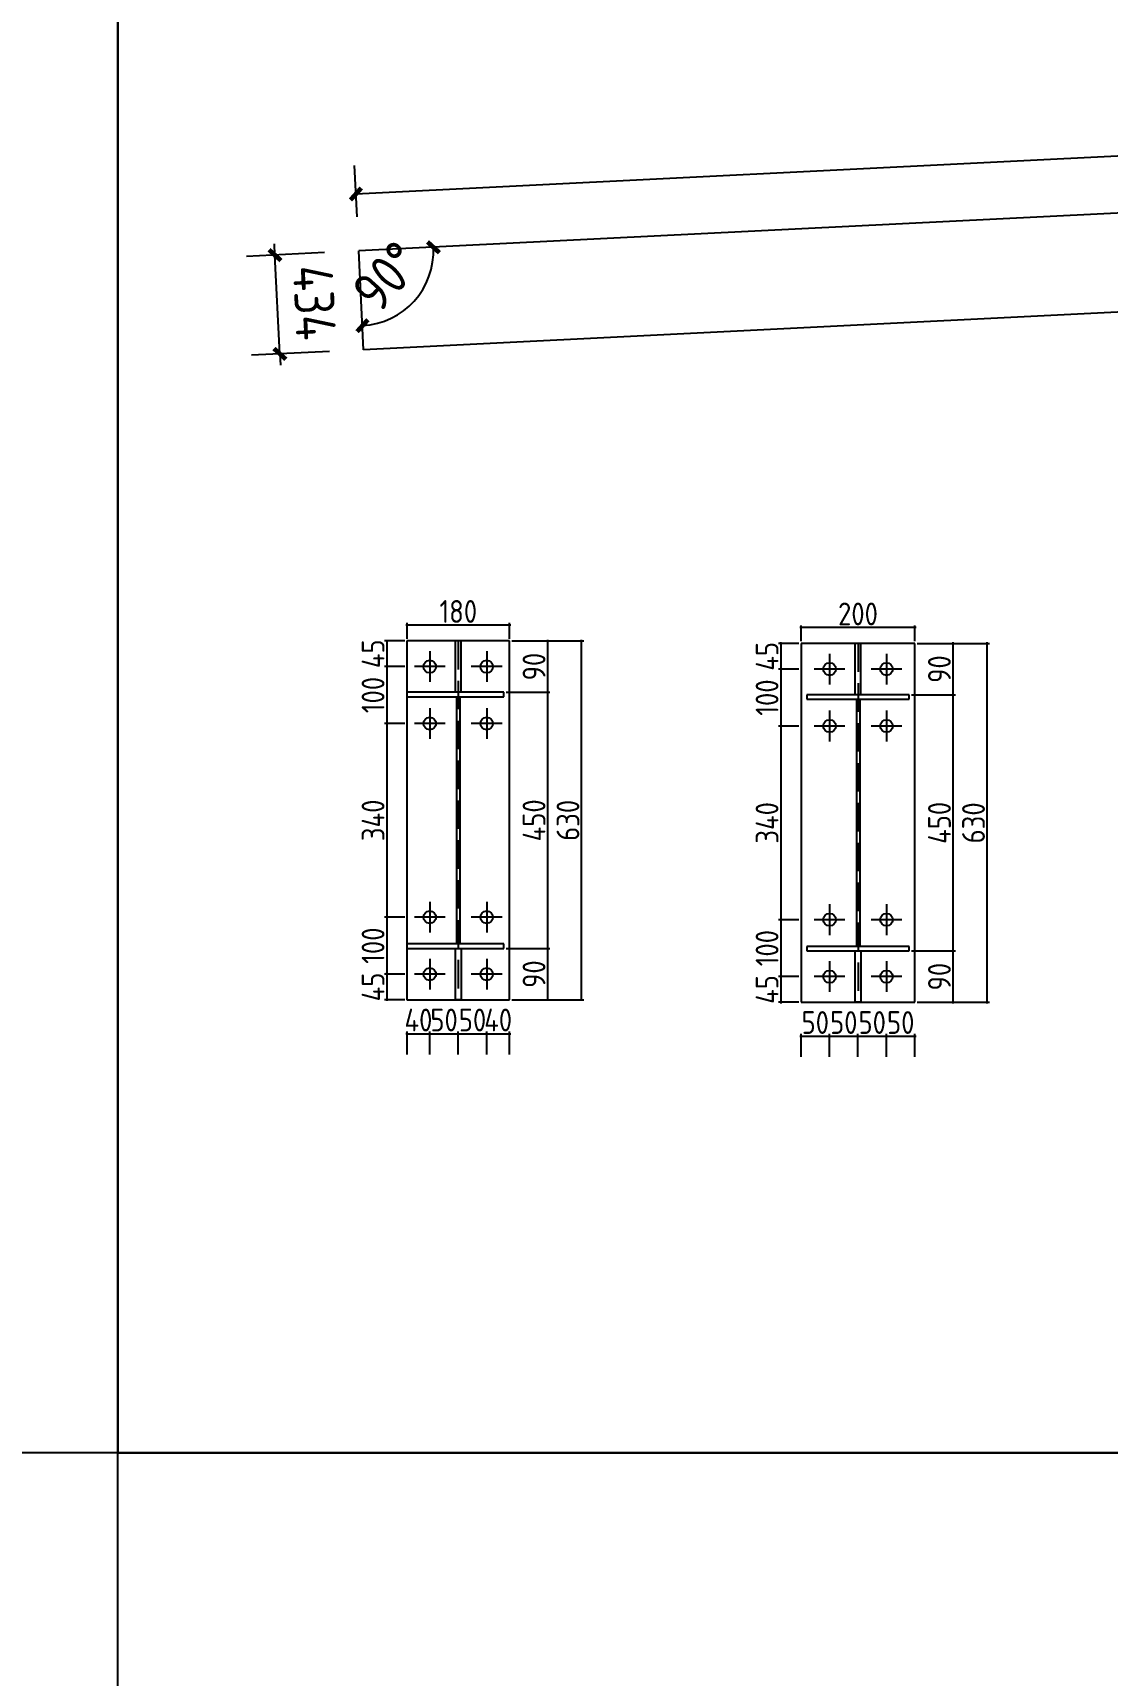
# Model space of a CAD drawing. Extents: x 102162 to 621267, y -39398 to 328893.
# Drawn here: x 413266 to 422697, y 273649 to 288068 of the extents above; entities that cross this region are included whole.
import ezdxf

# ---------------------------------------------------------------- set-up
doc = ezdxf.new("R2010")
doc.units = 0
doc.header["$LTSCALE"] = 1000
doc.header["$MEASUREMENT"] = 0
doc.linetypes.add('DASH', pattern=[0.35, 0.25, -0.1])
doc.styles.get("Standard").update_dxf_attribs({"font": 'gbenor.shx', "bigfont": 'gbcbig.shx'})
doc.dimstyles.get("Standard").update_dxf_attribs({"dimscale": 100, "dimtxt": 3.5, "dimasz": 1, "dimexe": 2.5, "dimexo": 3, "dimgap": 1.5, "dimtad": 1, "dimdec": 0, "dimzin": 0, "dimdsep": 46, "dimtxsty": 'Standard', "dimblk": 'ARCHTICK', "dimcen": 0.09, "dimadec": 0, "dimazin": 0, "dimtfac": 1, "dimtdec": 0, "dimtix": 1, "dimtmove": 2, "dimatfit": 3, "dimfxl": 1, "dimtolj": 1, "dimtzin": 0, "dimarcsym": 0})

# ---------------------------------------------------------------- blocks, each defined once
blk = doc.blocks.new('_ArchTick')
at = {"color": 0, "linetype": 'ByBlock', "const_width": 0.4}
blk.add_lwpolyline([(-0.5, -0.5), (0.5, 0.5)], dxfattribs=at)
blk = doc.blocks.new('*D1634')
at = {"color": 0, "lineweight": -2}
for p, q in [((432640, 287279), (432618, 287729)), ((416102, 286653), (432630, 287479)), ((416112, 286452), (416089, 286902))]:
    blk.add_line(p, q, dxfattribs=at)
at = {"layer": 'Defpoints', "color": 0}
for p in [(432630, 287479), (432655, 286979), (416127, 286153)]:
    blk.add_point(p, dxfattribs=at)
at = {"color": 0, "lineweight": -2, "xscale": 100, "yscale": 100, "zscale": 100}
for p, rotation in [((432630, 287479), 2.86240522611191), ((416102, 286653), 182.8624052261119)]:
    blk.add_blockref('_ArchTick', p, dxfattribs=dict(at, rotation=rotation))
at = {"color": 0, "insert": (424349, 287402), "char_height": 350, "attachment_point": 5, "rotation": 2.8624}
blk.add_mtext('\\A1;腹板、翼板 8274', dxfattribs=at)
blk = doc.blocks.new('*D1635')
at = {"color": 0, "lineweight": -2}
for p, q in [((415392, 286116), (415387, 286216)), ((415827, 286138), (415142, 286103)), ((415435, 285249), (415392, 286116)), ((415871, 285271), (415185, 285237)), ((415435, 285249), (415440, 285149))]:
    blk.add_line(p, q, dxfattribs=at)
at = {"layer": 'Defpoints', "color": 0}
for p in [(415392, 286116), (416127, 286153), (416170, 285286)]:
    blk.add_point(p, dxfattribs=at)
at = {"color": 0, "lineweight": -2, "xscale": 100, "yscale": 100, "zscale": 100}
for p, rotation in [((415392, 286116), 272.86240522611), ((415435, 285249), 92.86240522611001)]:
    blk.add_blockref('_ArchTick', p, dxfattribs=dict(at, rotation=rotation))
at = {"color": 0, "insert": (415738, 285699), "char_height": 350, "attachment_point": 5, "rotation": 272.8624}
blk.add_mtext('\\A1;434', dxfattribs=at)
blk = doc.blocks.new('*D1636')
at = {"color": 0, "lineweight": -2}
blk.add_arc((416127, 286153), 656, 272.8624, 2.8624, dxfattribs=at)
at = {"layer": 'Defpoints', "color": 0}
for p in [(432655, 286979), (416127, 286153), (416127, 286153), (416483, 285601), (416170, 285286)]:
    blk.add_point(p, dxfattribs=at)
at = {"color": 0, "lineweight": -2, "xscale": 100, "yscale": 100, "zscale": 100}
for p, rotation in [((416783, 286185), 92.86240522611175), ((416160, 285497), 182.8624052261123)]:
    blk.add_blockref('_ArchTick', p, dxfattribs=dict(at, rotation=rotation))
at = {"color": 0, "insert": (416373, 285930), "char_height": 350, "attachment_point": 5, "rotation": 47.8624}
blk.add_mtext('\\A1;90°', dxfattribs=at)
blk = doc.blocks.new('*D1637')
at = {"color": 0, "lineweight": -2}
blk.add_arc((432655, 286979), 734, 182.8624, 272.8624, dxfattribs=at)
at = {"layer": 'Defpoints', "color": 0}
for p in [(432655, 286979), (432655, 286979), (432038, 286581), (416127, 286153), (432698, 286112)]:
    blk.add_point(p, dxfattribs=at)
at = {"color": 0, "lineweight": -2, "xscale": 100, "yscale": 100, "zscale": 100}
for p, rotation in [((431922, 286942), 92.8624052261118), ((432692, 286246), 2.86240522611223)]:
    blk.add_blockref('_ArchTick', p, dxfattribs=dict(at, rotation=rotation))
at = {"color": 0, "insert": (432380, 286676), "char_height": 350, "attachment_point": 5, "rotation": 317.8624}
blk.add_mtext('\\A1;90°', dxfattribs=at)
blk = doc.blocks.new('*D1605')
at = {"color": 0, "lineweight": -2}
for p, q in [((416551, 279099), (416551, 279301)), ((416751, 279099), (416751, 279301)), ((416551, 279281), (416541, 279281)), ((416551, 279281), (416751, 279281)), ((416751, 279281), (416761, 279281))]:
    blk.add_line(p, q, dxfattribs=at)
at = {"layer": 'Defpoints', "color": 0}
for p in [(416751, 279281), (416551, 279079), (416751, 279079)]:
    blk.add_point(p, dxfattribs=at)
at = {"color": 0, "lineweight": -2, "xscale": 10, "yscale": 10, "zscale": 10}
blk.add_blockref('_ArchTick', (416551, 279281), dxfattribs=at)
at = {"color": 0, "lineweight": -2, "xscale": 10, "yscale": 10, "zscale": 10, "rotation": 180}
blk.add_blockref('_ArchTick', (416751, 279281), dxfattribs=at)
at = {"color": 0, "insert": (416651, 279401), "char_height": 200, "attachment_point": 5}
blk.add_mtext('\\A1;40', dxfattribs=at)
blk = doc.blocks.new('*D1606')
at = {"color": 0, "lineweight": -2}
for p, q in [((416751, 279099), (416751, 279301)), ((417001, 279099), (417001, 279301)), ((416741, 279281), (417011, 279281))]:
    blk.add_line(p, q, dxfattribs=at)
at = {"layer": 'Defpoints', "color": 0}
for p in [(417001, 279281), (416751, 279079), (417001, 279079)]:
    blk.add_point(p, dxfattribs=at)
at = {"color": 0, "lineweight": -2, "xscale": 10, "yscale": 10, "zscale": 10, "rotation": 180}
blk.add_blockref('_ArchTick', (416751, 279281), dxfattribs=at)
at = {"color": 0, "lineweight": -2, "xscale": 10, "yscale": 10, "zscale": 10}
blk.add_blockref('_ArchTick', (417001, 279281), dxfattribs=at)
at = {"color": 0, "insert": (416876, 279401), "char_height": 200, "attachment_point": 5}
blk.add_mtext('\\A1;50', dxfattribs=at)
blk = doc.blocks.new('*D1607')
at = {"color": 0, "lineweight": -2}
for p, q in [((417001, 279099), (417001, 279301)), ((417251, 279099), (417251, 279301)), ((416991, 279281), (417261, 279281))]:
    blk.add_line(p, q, dxfattribs=at)
at = {"layer": 'Defpoints', "color": 0}
for p in [(417251, 279281), (417001, 279079), (417251, 279079)]:
    blk.add_point(p, dxfattribs=at)
at = {"color": 0, "lineweight": -2, "xscale": 10, "yscale": 10, "zscale": 10, "rotation": 180}
blk.add_blockref('_ArchTick', (417001, 279281), dxfattribs=at)
at = {"color": 0, "lineweight": -2, "xscale": 10, "yscale": 10, "zscale": 10}
blk.add_blockref('_ArchTick', (417251, 279281), dxfattribs=at)
at = {"color": 0, "insert": (417126, 279401), "char_height": 200, "attachment_point": 5}
blk.add_mtext('\\A1;50', dxfattribs=at)
blk = doc.blocks.new('*D1608')
at = {"color": 0, "lineweight": -2}
for p, q in [((417251, 279099), (417251, 279301)), ((417451, 279099), (417451, 279301)), ((417251, 279281), (417241, 279281)), ((417251, 279281), (417451, 279281)), ((417451, 279281), (417461, 279281))]:
    blk.add_line(p, q, dxfattribs=at)
at = {"layer": 'Defpoints', "color": 0}
for p in [(417451, 279281), (417251, 279079), (417451, 279079)]:
    blk.add_point(p, dxfattribs=at)
at = {"color": 0, "lineweight": -2, "xscale": 10, "yscale": 10, "zscale": 10}
blk.add_blockref('_ArchTick', (417251, 279281), dxfattribs=at)
at = {"color": 0, "lineweight": -2, "xscale": 10, "yscale": 10, "zscale": 10, "rotation": 180}
blk.add_blockref('_ArchTick', (417451, 279281), dxfattribs=at)
at = {"color": 0, "insert": (417351, 279401), "char_height": 200, "attachment_point": 5}
blk.add_mtext('\\A1;40', dxfattribs=at)
blk = doc.blocks.new('*D1638')
at = {"color": 0, "lineweight": -2}
for p, q in [((416531, 282729), (416353, 282729)), ((416373, 282729), (416373, 282739)), ((416373, 282729), (416373, 282504)), ((416531, 282504), (416353, 282504)), ((416373, 282504), (416373, 282494))]:
    blk.add_line(p, q, dxfattribs=at)
at = {"layer": 'Defpoints', "color": 0}
for p in [(416551, 282729), (416373, 282504), (416551, 282504)]:
    blk.add_point(p, dxfattribs=at)
at = {"color": 0, "lineweight": -2, "xscale": 10, "yscale": 10, "zscale": 10}
for p, rotation in [((416373, 282729), 270), ((416373, 282504), 90)]:
    blk.add_blockref('_ArchTick', p, dxfattribs=dict(at, rotation=rotation))
at = {"color": 0, "insert": (416253, 282616), "char_height": 200, "attachment_point": 5, "rotation": 90}
blk.add_mtext('\\A1;45', dxfattribs=at)
blk = doc.blocks.new('*D1609')
at = {"color": 0, "lineweight": -2}
for p, q in [((416531, 282504), (416353, 282504)), ((416373, 282514), (416373, 281994)), ((416531, 282004), (416353, 282004))]:
    blk.add_line(p, q, dxfattribs=at)
at = {"layer": 'Defpoints', "color": 0}
for p in [(416551, 282504), (416373, 282004), (416551, 282004)]:
    blk.add_point(p, dxfattribs=at)
at = {"color": 0, "lineweight": -2, "xscale": 10, "yscale": 10, "zscale": 10}
for p, rotation in [((416373, 282504), 90), ((416373, 282004), 270)]:
    blk.add_blockref('_ArchTick', p, dxfattribs=dict(at, rotation=rotation))
at = {"color": 0, "insert": (416253, 282254), "char_height": 200, "attachment_point": 5, "rotation": 90}
blk.add_mtext('\\A1;100', dxfattribs=at)
blk = doc.blocks.new('*D1610')
at = {"color": 0, "lineweight": -2}
for p, q in [((416531, 282004), (416353, 282004)), ((416373, 282014), (416373, 280294)), ((416531, 280304), (416353, 280304))]:
    blk.add_line(p, q, dxfattribs=at)
at = {"layer": 'Defpoints', "color": 0}
for p in [(416551, 282004), (416373, 280304), (416551, 280304)]:
    blk.add_point(p, dxfattribs=at)
at = {"color": 0, "lineweight": -2, "xscale": 10, "yscale": 10, "zscale": 10}
for p, rotation in [((416373, 282004), 90), ((416373, 280304), 270)]:
    blk.add_blockref('_ArchTick', p, dxfattribs=dict(at, rotation=rotation))
at = {"color": 0, "insert": (416253, 281154), "char_height": 200, "attachment_point": 5, "rotation": 90}
blk.add_mtext('\\A1;340', dxfattribs=at)
blk = doc.blocks.new('*D1611')
at = {"color": 0, "lineweight": -2}
for p, q in [((416531, 280304), (416353, 280304)), ((416373, 280314), (416373, 279794)), ((416531, 279804), (416353, 279804))]:
    blk.add_line(p, q, dxfattribs=at)
at = {"layer": 'Defpoints', "color": 0}
for p in [(416551, 280304), (416373, 279804), (416551, 279804)]:
    blk.add_point(p, dxfattribs=at)
at = {"color": 0, "lineweight": -2, "xscale": 10, "yscale": 10, "zscale": 10}
for p, rotation in [((416373, 280304), 90), ((416373, 279804), 270)]:
    blk.add_blockref('_ArchTick', p, dxfattribs=dict(at, rotation=rotation))
at = {"color": 0, "insert": (416253, 280054), "char_height": 200, "attachment_point": 5, "rotation": 90}
blk.add_mtext('\\A1;100', dxfattribs=at)
blk = doc.blocks.new('*D1612')
at = {"color": 0, "lineweight": -2}
for p, q in [((416531, 279804), (416353, 279804)), ((416373, 279804), (416373, 279814)), ((416373, 279804), (416373, 279579)), ((416531, 279579), (416353, 279579)), ((416373, 279579), (416373, 279569))]:
    blk.add_line(p, q, dxfattribs=at)
at = {"layer": 'Defpoints', "color": 0}
for p in [(416551, 279804), (416373, 279579), (416551, 279579)]:
    blk.add_point(p, dxfattribs=at)
at = {"color": 0, "lineweight": -2, "xscale": 10, "yscale": 10, "zscale": 10}
for p, rotation in [((416373, 279804), 270), ((416373, 279579), 90)]:
    blk.add_blockref('_ArchTick', p, dxfattribs=dict(at, rotation=rotation))
at = {"color": 0, "insert": (416253, 279691), "char_height": 200, "attachment_point": 5, "rotation": 90}
blk.add_mtext('\\A1;45', dxfattribs=at)
blk = doc.blocks.new('*D1613')
at = {"color": 0, "lineweight": -2}
for p, q in [((417421, 280029), (417806, 280029)), ((417786, 279569), (417786, 280039)), ((417471, 279579), (417806, 279579))]:
    blk.add_line(p, q, dxfattribs=at)
at = {"layer": 'Defpoints', "color": 0}
for p in [(417401, 280029), (417786, 280029), (417451, 279579)]:
    blk.add_point(p, dxfattribs=at)
at = {"color": 0, "lineweight": -2, "xscale": 10, "yscale": 10, "zscale": 10}
for p, rotation in [((417786, 280029), 90), ((417786, 279579), 270)]:
    blk.add_blockref('_ArchTick', p, dxfattribs=dict(at, rotation=rotation))
at = {"color": 0, "insert": (417666, 279804), "char_height": 200, "attachment_point": 5, "rotation": 90}
blk.add_mtext('\\A1;90', dxfattribs=at)
blk = doc.blocks.new('*D1639')
at = {"color": 0, "lineweight": -2}
for p, q in [((417421, 282279), (417806, 282279)), ((417786, 280019), (417786, 282289)), ((417421, 280029), (417806, 280029))]:
    blk.add_line(p, q, dxfattribs=at)
at = {"layer": 'Defpoints', "color": 0}
for p in [(417401, 282279), (417786, 282279), (417401, 280029)]:
    blk.add_point(p, dxfattribs=at)
at = {"color": 0, "lineweight": -2, "xscale": 10, "yscale": 10, "zscale": 10}
for p, rotation in [((417786, 282279), 90), ((417786, 280029), 270)]:
    blk.add_blockref('_ArchTick', p, dxfattribs=dict(at, rotation=rotation))
at = {"color": 0, "insert": (417666, 281154), "char_height": 200, "attachment_point": 5, "rotation": 90}
blk.add_mtext('\\A1;450', dxfattribs=at)
blk = doc.blocks.new('*D1640')
at = {"color": 0, "lineweight": -2}
for p, q in [((417471, 282729), (417806, 282729)), ((417786, 282269), (417786, 282739)), ((417421, 282279), (417806, 282279))]:
    blk.add_line(p, q, dxfattribs=at)
at = {"layer": 'Defpoints', "color": 0}
for p in [(417451, 282729), (417786, 282729), (417401, 282279)]:
    blk.add_point(p, dxfattribs=at)
at = {"color": 0, "lineweight": -2, "xscale": 10, "yscale": 10, "zscale": 10}
for p, rotation in [((417786, 282729), 90), ((417786, 282279), 270)]:
    blk.add_blockref('_ArchTick', p, dxfattribs=dict(at, rotation=rotation))
at = {"color": 0, "insert": (417666, 282504), "char_height": 200, "attachment_point": 5, "rotation": 90}
blk.add_mtext('\\A1;90', dxfattribs=at)
blk = doc.blocks.new('*D1641')
at = {"color": 0, "lineweight": -2}
for p, q in [((417471, 282729), (418104, 282729)), ((418084, 279569), (418084, 282739)), ((417471, 279579), (418104, 279579))]:
    blk.add_line(p, q, dxfattribs=at)
at = {"layer": 'Defpoints', "color": 0}
for p in [(417451, 282729), (418084, 282729), (417451, 279579)]:
    blk.add_point(p, dxfattribs=at)
at = {"color": 0, "lineweight": -2, "xscale": 10, "yscale": 10, "zscale": 10}
for p, rotation in [((418084, 282729), 90), ((418084, 279579), 270)]:
    blk.add_blockref('_ArchTick', p, dxfattribs=dict(at, rotation=rotation))
at = {"color": 0, "insert": (417964, 281154), "char_height": 200, "attachment_point": 5, "rotation": 90}
blk.add_mtext('\\A1;630', dxfattribs=at)
blk = doc.blocks.new('*D1642')
at = {"color": 0, "lineweight": -2}
for p, q in [((417461, 282868), (416541, 282868)), ((416551, 282749), (416551, 282888)), ((417451, 282749), (417451, 282888))]:
    blk.add_line(p, q, dxfattribs=at)
at = {"layer": 'Defpoints', "color": 0}
for p in [(416551, 282868), (416551, 282729), (417451, 282729)]:
    blk.add_point(p, dxfattribs=at)
at = {"color": 0, "lineweight": -2, "xscale": 10, "yscale": 10, "zscale": 10, "rotation": 180}
blk.add_blockref('_ArchTick', (416551, 282868), dxfattribs=at)
at = {"color": 0, "lineweight": -2, "xscale": 10, "yscale": 10, "zscale": 10}
blk.add_blockref('_ArchTick', (417451, 282868), dxfattribs=at)
at = {"color": 0, "insert": (417001, 282988), "char_height": 200, "attachment_point": 5}
blk.add_mtext('\\A1;180', dxfattribs=at)
blk = doc.blocks.new('*D1614')
at = {"color": 0, "lineweight": -2}
for p, q in [((420000, 279259), (420270, 279259)), ((420010, 279077), (420010, 279279)), ((420260, 279077), (420260, 279279))]:
    blk.add_line(p, q, dxfattribs=at)
at = {"layer": 'Defpoints', "color": 0}
for p in [(420260, 279259), (420010, 279057), (420260, 279057)]:
    blk.add_point(p, dxfattribs=at)
at = {"color": 0, "lineweight": -2, "xscale": 10, "yscale": 10, "zscale": 10, "rotation": 180}
blk.add_blockref('_ArchTick', (420010, 279259), dxfattribs=at)
at = {"color": 0, "lineweight": -2, "xscale": 10, "yscale": 10, "zscale": 10}
blk.add_blockref('_ArchTick', (420260, 279259), dxfattribs=at)
at = {"color": 0, "insert": (420135, 279379), "char_height": 200, "attachment_point": 5}
blk.add_mtext('\\A1;50', dxfattribs=at)
blk = doc.blocks.new('*D1615')
at = {"color": 0, "lineweight": -2}
for p, q in [((420250, 279259), (420520, 279259)), ((420260, 279077), (420260, 279279)), ((420510, 279077), (420510, 279279))]:
    blk.add_line(p, q, dxfattribs=at)
at = {"layer": 'Defpoints', "color": 0}
for p in [(420510, 279259), (420260, 279057), (420510, 279057)]:
    blk.add_point(p, dxfattribs=at)
at = {"color": 0, "lineweight": -2, "xscale": 10, "yscale": 10, "zscale": 10, "rotation": 180}
blk.add_blockref('_ArchTick', (420260, 279259), dxfattribs=at)
at = {"color": 0, "lineweight": -2, "xscale": 10, "yscale": 10, "zscale": 10}
blk.add_blockref('_ArchTick', (420510, 279259), dxfattribs=at)
at = {"color": 0, "insert": (420385, 279379), "char_height": 200, "attachment_point": 5}
blk.add_mtext('\\A1;50', dxfattribs=at)
blk = doc.blocks.new('*D1616')
at = {"color": 0, "lineweight": -2}
for p, q in [((420500, 279259), (420770, 279259)), ((420510, 279077), (420510, 279279)), ((420760, 279077), (420760, 279279))]:
    blk.add_line(p, q, dxfattribs=at)
at = {"layer": 'Defpoints', "color": 0}
for p in [(420760, 279259), (420510, 279057), (420760, 279057)]:
    blk.add_point(p, dxfattribs=at)
at = {"color": 0, "lineweight": -2, "xscale": 10, "yscale": 10, "zscale": 10, "rotation": 180}
blk.add_blockref('_ArchTick', (420510, 279259), dxfattribs=at)
at = {"color": 0, "lineweight": -2, "xscale": 10, "yscale": 10, "zscale": 10}
blk.add_blockref('_ArchTick', (420760, 279259), dxfattribs=at)
at = {"color": 0, "insert": (420635, 279379), "char_height": 200, "attachment_point": 5}
blk.add_mtext('\\A1;50', dxfattribs=at)
blk = doc.blocks.new('*D1617')
at = {"color": 0, "lineweight": -2}
for p, q in [((420750, 279259), (421020, 279259)), ((420760, 279077), (420760, 279279)), ((421010, 279077), (421010, 279279))]:
    blk.add_line(p, q, dxfattribs=at)
at = {"layer": 'Defpoints', "color": 0}
for p in [(421010, 279259), (420760, 279057), (421010, 279057)]:
    blk.add_point(p, dxfattribs=at)
at = {"color": 0, "lineweight": -2, "xscale": 10, "yscale": 10, "zscale": 10, "rotation": 180}
blk.add_blockref('_ArchTick', (420760, 279259), dxfattribs=at)
at = {"color": 0, "lineweight": -2, "xscale": 10, "yscale": 10, "zscale": 10}
blk.add_blockref('_ArchTick', (421010, 279259), dxfattribs=at)
at = {"color": 0, "insert": (420885, 279379), "char_height": 200, "attachment_point": 5}
blk.add_mtext('\\A1;50', dxfattribs=at)
blk = doc.blocks.new('*D1643')
at = {"color": 0, "lineweight": -2}
for p, q in [((419990, 282707), (419812, 282707)), ((419832, 282707), (419832, 282717)), ((419832, 282707), (419832, 282482)), ((419990, 282482), (419812, 282482)), ((419832, 282482), (419832, 282472))]:
    blk.add_line(p, q, dxfattribs=at)
at = {"layer": 'Defpoints', "color": 0}
for p in [(420010, 282707), (419832, 282482), (420010, 282482)]:
    blk.add_point(p, dxfattribs=at)
at = {"color": 0, "lineweight": -2, "xscale": 10, "yscale": 10, "zscale": 10}
for p, rotation in [((419832, 282707), 270), ((419832, 282482), 90)]:
    blk.add_blockref('_ArchTick', p, dxfattribs=dict(at, rotation=rotation))
at = {"color": 0, "insert": (419712, 282594), "char_height": 200, "attachment_point": 5, "rotation": 90}
blk.add_mtext('\\A1;45', dxfattribs=at)
blk = doc.blocks.new('*D1618')
at = {"color": 0, "lineweight": -2}
for p, q in [((419990, 282482), (419812, 282482)), ((419832, 282492), (419832, 281972)), ((419990, 281982), (419812, 281982))]:
    blk.add_line(p, q, dxfattribs=at)
at = {"layer": 'Defpoints', "color": 0}
for p in [(420010, 282482), (419832, 281982), (420010, 281982)]:
    blk.add_point(p, dxfattribs=at)
at = {"color": 0, "lineweight": -2, "xscale": 10, "yscale": 10, "zscale": 10}
for p, rotation in [((419832, 282482), 90), ((419832, 281982), 270)]:
    blk.add_blockref('_ArchTick', p, dxfattribs=dict(at, rotation=rotation))
at = {"color": 0, "insert": (419712, 282232), "char_height": 200, "attachment_point": 5, "rotation": 90}
blk.add_mtext('\\A1;100', dxfattribs=at)
blk = doc.blocks.new('*D1619')
at = {"color": 0, "lineweight": -2}
for p, q in [((419990, 281982), (419812, 281982)), ((419832, 281992), (419832, 280272)), ((419990, 280282), (419812, 280282))]:
    blk.add_line(p, q, dxfattribs=at)
at = {"layer": 'Defpoints', "color": 0}
for p in [(420010, 281982), (419832, 280282), (420010, 280282)]:
    blk.add_point(p, dxfattribs=at)
at = {"color": 0, "lineweight": -2, "xscale": 10, "yscale": 10, "zscale": 10}
for p, rotation in [((419832, 281982), 90), ((419832, 280282), 270)]:
    blk.add_blockref('_ArchTick', p, dxfattribs=dict(at, rotation=rotation))
at = {"color": 0, "insert": (419712, 281132), "char_height": 200, "attachment_point": 5, "rotation": 90}
blk.add_mtext('\\A1;340', dxfattribs=at)
blk = doc.blocks.new('*D1620')
at = {"color": 0, "lineweight": -2}
for p, q in [((419990, 280282), (419812, 280282)), ((419832, 280292), (419832, 279772)), ((419990, 279782), (419812, 279782))]:
    blk.add_line(p, q, dxfattribs=at)
at = {"layer": 'Defpoints', "color": 0}
for p in [(420010, 280282), (419832, 279782), (420010, 279782)]:
    blk.add_point(p, dxfattribs=at)
at = {"color": 0, "lineweight": -2, "xscale": 10, "yscale": 10, "zscale": 10}
for p, rotation in [((419832, 280282), 90), ((419832, 279782), 270)]:
    blk.add_blockref('_ArchTick', p, dxfattribs=dict(at, rotation=rotation))
at = {"color": 0, "insert": (419712, 280032), "char_height": 200, "attachment_point": 5, "rotation": 90}
blk.add_mtext('\\A1;100', dxfattribs=at)
blk = doc.blocks.new('*D1621')
at = {"color": 0, "lineweight": -2}
for p, q in [((419990, 279782), (419812, 279782)), ((419832, 279782), (419832, 279792)), ((419832, 279782), (419832, 279557)), ((419990, 279557), (419812, 279557)), ((419832, 279557), (419832, 279547))]:
    blk.add_line(p, q, dxfattribs=at)
at = {"layer": 'Defpoints', "color": 0}
for p in [(420010, 279782), (419832, 279557), (420010, 279557)]:
    blk.add_point(p, dxfattribs=at)
at = {"color": 0, "lineweight": -2, "xscale": 10, "yscale": 10, "zscale": 10}
for p, rotation in [((419832, 279782), 270), ((419832, 279557), 90)]:
    blk.add_blockref('_ArchTick', p, dxfattribs=dict(at, rotation=rotation))
at = {"color": 0, "insert": (419712, 279669), "char_height": 200, "attachment_point": 5, "rotation": 90}
blk.add_mtext('\\A1;45', dxfattribs=at)
blk = doc.blocks.new('*D1622')
at = {"color": 0, "lineweight": -2}
for p, q in [((421345, 279547), (421345, 280017)), ((420980, 280007), (421365, 280007)), ((421030, 279557), (421365, 279557))]:
    blk.add_line(p, q, dxfattribs=at)
at = {"layer": 'Defpoints', "color": 0}
for p in [(420960, 280007), (421345, 280007), (421010, 279557)]:
    blk.add_point(p, dxfattribs=at)
at = {"color": 0, "lineweight": -2, "xscale": 10, "yscale": 10, "zscale": 10}
for p, rotation in [((421345, 280007), 90), ((421345, 279557), 270)]:
    blk.add_blockref('_ArchTick', p, dxfattribs=dict(at, rotation=rotation))
at = {"color": 0, "insert": (421225, 279782), "char_height": 200, "attachment_point": 5, "rotation": 90}
blk.add_mtext('\\A1;90', dxfattribs=at)
blk = doc.blocks.new('*D1644')
at = {"color": 0, "lineweight": -2}
for p, q in [((420980, 282257), (421365, 282257)), ((421345, 279997), (421345, 282267)), ((420980, 280007), (421365, 280007))]:
    blk.add_line(p, q, dxfattribs=at)
at = {"layer": 'Defpoints', "color": 0}
for p in [(420960, 282257), (421345, 282257), (420960, 280007)]:
    blk.add_point(p, dxfattribs=at)
at = {"color": 0, "lineweight": -2, "xscale": 10, "yscale": 10, "zscale": 10}
for p, rotation in [((421345, 282257), 90), ((421345, 280007), 270)]:
    blk.add_blockref('_ArchTick', p, dxfattribs=dict(at, rotation=rotation))
at = {"color": 0, "insert": (421225, 281132), "char_height": 200, "attachment_point": 5, "rotation": 90}
blk.add_mtext('\\A1;450', dxfattribs=at)
blk = doc.blocks.new('*D1645')
at = {"color": 0, "lineweight": -2}
for p, q in [((421030, 282707), (421365, 282707)), ((421345, 282247), (421345, 282717)), ((420980, 282257), (421365, 282257))]:
    blk.add_line(p, q, dxfattribs=at)
at = {"layer": 'Defpoints', "color": 0}
for p in [(421010, 282707), (421345, 282707), (420960, 282257)]:
    blk.add_point(p, dxfattribs=at)
at = {"color": 0, "lineweight": -2, "xscale": 10, "yscale": 10, "zscale": 10}
for p, rotation in [((421345, 282707), 90), ((421345, 282257), 270)]:
    blk.add_blockref('_ArchTick', p, dxfattribs=dict(at, rotation=rotation))
at = {"color": 0, "insert": (421225, 282482), "char_height": 200, "attachment_point": 5, "rotation": 90}
blk.add_mtext('\\A1;90', dxfattribs=at)
blk = doc.blocks.new('*D1646')
at = {"color": 0, "lineweight": -2}
for p, q in [((421030, 282707), (421664, 282707)), ((421644, 279547), (421644, 282717)), ((421030, 279557), (421664, 279557))]:
    blk.add_line(p, q, dxfattribs=at)
at = {"layer": 'Defpoints', "color": 0}
for p in [(421010, 282707), (421644, 282707), (421010, 279557)]:
    blk.add_point(p, dxfattribs=at)
at = {"color": 0, "lineweight": -2, "xscale": 10, "yscale": 10, "zscale": 10}
for p, rotation in [((421644, 282707), 90), ((421644, 279557), 270)]:
    blk.add_blockref('_ArchTick', p, dxfattribs=dict(at, rotation=rotation))
at = {"color": 0, "insert": (421524, 281132), "char_height": 200, "attachment_point": 5, "rotation": 90}
blk.add_mtext('\\A1;630', dxfattribs=at)
blk = doc.blocks.new('*D1647')
at = {"color": 0, "lineweight": -2}
for p, q in [((421020, 282846), (420000, 282846)), ((420010, 282727), (420010, 282866)), ((421010, 282727), (421010, 282866))]:
    blk.add_line(p, q, dxfattribs=at)
at = {"layer": 'Defpoints', "color": 0}
for p in [(420010, 282846), (420010, 282707), (421010, 282707)]:
    blk.add_point(p, dxfattribs=at)
at = {"color": 0, "lineweight": -2, "xscale": 10, "yscale": 10, "zscale": 10, "rotation": 180}
blk.add_blockref('_ArchTick', (420010, 282846), dxfattribs=at)
at = {"color": 0, "lineweight": -2, "xscale": 10, "yscale": 10, "zscale": 10}
blk.add_blockref('_ArchTick', (421010, 282846), dxfattribs=at)
at = {"color": 0, "insert": (420510, 282966), "char_height": 200, "attachment_point": 5}
blk.add_mtext('\\A1;200', dxfattribs=at)

msp = doc.modelspace()

# ---------------------------------------------------------------- linework, layer by layer
for p, q in [((432655, 286979.1), (416126.9, 286152.7)), ((432698.3, 286112.2), (416170.2, 285285.8))]:
    msp.add_line(p, q)
at = {"color": 2}
for p, q in [((416170.2, 285285.8), (416126.9, 286152.7)), ((416550.7, 282728.9), (416550.7, 279578.9)), ((417450.7, 282728.9), (416550.7, 282728.9)), ((416750.7, 282638.9), (416750.7, 282368.9)), ((416975.7, 282278.9), (416975.7, 282728.9)), ((417025.7, 282278.9), (417025.7, 282728.9)), ((417250.4, 282638.9), (417250.4, 282368.9)), ((417450.7, 279578.9), (417450.7, 282728.9)), ((420010.4, 282707), (420010.4, 279557)), ((421010.4, 282707), (420010.4, 282707)), ((420260.2, 282617), (420260.2, 282347)), ((420485.4, 282257), (420485.4, 282707)), ((420535.4, 282257), (420535.4, 282707)), ((420760.4, 282617), (420760.4, 282347)), ((421010.4, 279557), (421010.4, 282707)), ((416885.7, 282503.9), (416615.7, 282503.9)), ((417385.4, 282503.9), (417115.4, 282503.9)), ((420395.2, 282482), (420125.2, 282482)), ((420895.2, 282482), (420625.2, 282482)), ((416750.7, 282138.9), (416750.7, 281868.9)), ((417250.4, 282138.9), (417250.4, 281868.9)), ((420260.4, 282117), (420260.4, 281847)), ((420760.2, 282117), (420760.2, 281847)), ((420760.4, 282117), (420760.4, 281847)), ((416885.7, 282003.9), (416615.7, 282003.9)), ((417385.4, 282003.9), (417115.4, 282003.9)), ((420395.2, 281982), (420125.2, 281982)), ((420395.2, 281982), (420125.2, 281982)), ((420895.2, 281982), (420625.2, 281982)), ((420895.2, 281982), (420625.2, 281982)), ((416885.4, 280303.9), (416615.4, 280303.9)), ((416750.4, 280438.9), (416750.4, 280168.9)), ((417385.4, 280303.9), (417115.4, 280303.9)), ((417250.4, 280438.9), (417250.4, 280168.9)), ((420260.2, 280417), (420260.2, 280147)), ((420260.4, 280417), (420260.4, 280147)), ((420760.4, 280417), (420760.4, 280147)), ((420395.2, 280282), (420125.2, 280282)), ((420395.2, 280282), (420125.2, 280282)), ((420895.2, 280282), (420625.2, 280282)), ((416975.7, 279578.9), (416975.7, 280028.9)), ((417025.7, 280028.9), (417025.7, 279578.9)), ((416750.7, 279938.9), (416750.7, 279668.9)), ((417250.4, 279938.9), (417250.4, 279668.9)), ((420260.4, 279917), (420260.4, 279647)), ((420485.4, 279557), (420485.4, 280007)), ((420535.4, 280007), (420535.4, 279557)), ((420760.4, 279917), (420760.4, 279647)), ((416885.7, 279803.9), (416615.7, 279803.9)), ((417385.4, 279803.9), (417115.4, 279803.9)), ((420395.2, 279782), (420125.2, 279782)), ((420895.2, 279782), (420625.2, 279782)), ((416550.7, 279578.9), (417450.7, 279578.9)), ((417000.7, 279578.9), (416975.7, 279578.9)), ((417025.7, 279578.9), (417000.7, 279578.9)), ((420010.4, 279557), (421010.4, 279557)), ((420510.4, 279557), (420485.4, 279557)), ((420535.4, 279557), (420510.4, 279557))]:
    msp.add_line(p, q, dxfattribs=at)
at = {"color": 1, "linetype": 'DASH'}
for p, q in [((417000.7, 282728.9), (417000.7, 279578.9)), ((420510.4, 282707), (420510.4, 279557))]:
    msp.add_line(p, q, dxfattribs=at)
at = {"color": 4}
for p, q in [((417000.7, 282278.9), (416550.7, 282278.9)), ((416550.7, 282278.9), (416550.7, 282238.9)), ((416550.7, 282238.9), (417400.7, 282238.9)), ((416985.7, 282238.9), (416985.7, 280068.9)), ((417400.7, 282278.9), (417000.7, 282278.9)), ((417015.7, 282238.9), (417015.7, 280068.9)), ((417400.7, 282238.9), (417400.7, 282278.9)), ((420510.4, 282257), (420060.4, 282257)), ((420060.4, 282257), (420060.4, 282217)), ((420060.4, 282217), (420960.4, 282217)), ((420495.4, 282217), (420495.4, 280047)), ((420960.4, 282257), (420510.4, 282257)), ((420525.4, 282217), (420525.4, 280047)), ((420960.4, 282217), (420960.4, 282257)), ((417400.7, 280068.9), (416550.7, 280068.9)), ((416550.7, 280068.9), (416550.7, 280028.9)), ((416550.7, 280028.9), (417000.7, 280028.9)), ((416975.7, 280028.9), (417025.7, 280028.9)), ((417000.7, 280028.9), (417400.7, 280028.9)), ((417400.7, 280028.9), (417400.7, 280068.9)), ((420960.4, 280047), (420060.4, 280047)), ((420060.4, 280047), (420060.4, 280007)), ((420960.4, 280007), (420960.4, 280047)), ((420060.4, 280007), (420510.4, 280007)), ((420485.4, 280007), (420535.4, 280007)), ((420510.4, 280007), (420960.4, 280007))]:
    msp.add_line(p, q, dxfattribs=at)
for points in [[(384311.7, 296601.7), (414011.7, 296601.7), (414011.7, 275601.7), (384311.7, 275601.7)], [(414011.7, 296601.7), (443711.7, 296601.7), (443711.7, 275601.7), (414011.7, 275601.7)], [(414011.7, 275601.7), (443711.7, 275601.7), (443711.7, 254601.7), (414011.7, 254601.7)]]:
    msp.add_lwpolyline(points, close=True)
at = {"color": 2}
for centre in [(416750.7, 282503.9), (417250.7, 282503.9), (420260.4, 282482), (420760.4, 282482), (416750.7, 282003.9), (417250.7, 282003.9), (420260.4, 281982), (420760.4, 281982), (416750.7, 280303.9), (417250.7, 280303.9), (420260.4, 280282), (420760.4, 280282), (416750.7, 279803.9), (417250.7, 279803.9), (420260.4, 279782), (420760.4, 279782)]:
    msp.add_circle(centre, 55, dxfattribs=at)

# ---------------------------------------------------------------- dimensions: what is measured, and where the dimension line sits
at = {"color": 3}
dim = msp.add_aligned_dim(p1=(416126.9, 286152.7), p2=(432655, 286979.1), distance=500.4, text='腹板、翼板 8274', dimstyle='Standard', override={"dimlfac": 0.5}, dxfattribs=at)
dim.commit()
dim.dimension.update_dxf_attribs({"geometry": '*D1634', "text_midpoint": (424349.1, 287401.9)})
for base, line1, picture, middle in [((432038.2, 286580.7), ((432698.3, 286112.2), (432655, 286979.1)), '*D1637', (432380.4, 286675.6)), ((416483.1, 285601.3), ((416170.2, 285285.8), (416126.9, 286152.7)), '*D1636', (416372.7, 285930.3))]:
    dim = msp.add_angular_dim_2l(base=base, line1=line1, line2=((432655, 286979.1), (416126.9, 286152.7)), dimstyle='Standard')
    dim.commit()
    dim.dimension.update_dxf_attribs({"geometry": picture, "text_midpoint": middle})
dim = msp.add_aligned_dim(p1=(416170.2, 285285.8), p2=(416126.9, 286152.7), distance=736, dimstyle='Standard', override={"dimlfac": 0.5}, dxfattribs=at)
dim.commit()
dim.dimension.update_dxf_attribs({"geometry": '*D1635', "text_midpoint": (415738.1, 285698.7)})
at = {"color": 4}
for p1, p2, distance, picture, middle in [((417450.7, 282728.9), (416550.7, 282728.9), -139, '*D1642', (417000.7, 282987.9)), ((421010.4, 282707), (420010.4, 282707), -139, '*D1647', (420510.4, 282966)), ((417450.7, 279578.9), (417450.7, 282728.9), -633.4, '*D1641', (417964, 281153.9)), ((421010.4, 279557), (421010.4, 282707), -633.4, '*D1646', (421523.8, 281132))]:
    dim = msp.add_aligned_dim(p1=p1, p2=p2, distance=distance, dimstyle='Standard', override={"dimtxt": 2, "dimasz": 0.1, "dimexe": 0.2, "dimexo": 0.2, "dimgap": 0.2, "dimlfac": 0.2, "dimdle": 0.1}, dxfattribs=at)
    dim.commit()
    dim.dimension.update_dxf_attribs({"geometry": picture, "text_midpoint": middle})
for base, p1, p2, picture, middle in [((416372.7, 282503.9), (416550.7, 282728.9), (416550.7, 282503.9), '*D1638', (416252.7, 282616.4)), ((417785.6, 282728.9), (417400.7, 282278.9), (417450.7, 282728.9), '*D1640', (417665.6, 282503.9)), ((419832.4, 282482), (420010.4, 282707), (420010.4, 282482), '*D1643', (419712.4, 282594.5)), ((421345.4, 282707), (420960.4, 282257), (421010.4, 282707), '*D1645', (421225.4, 282482)), ((416372.7, 282003.9), (416550.7, 282503.9), (416550.7, 282003.9), '*D1609', (416252.7, 282253.9)), ((419832.4, 281982), (420010.4, 282482), (420010.4, 281982), '*D1618', (419712.4, 282232)), ((417785.6, 282278.9), (417400.7, 280028.9), (417400.7, 282278.9), '*D1639', (417665.6, 281153.9)), ((421345.4, 282257), (420960.4, 280007), (420960.4, 282257), '*D1644', (421225.4, 281132)), ((416372.7, 280303.9), (416550.7, 282003.9), (416550.7, 280303.9), '*D1610', (416252.7, 281153.9)), ((419832.4, 280282), (420010.4, 281982), (420010.4, 280282), '*D1619', (419712.4, 281132)), ((416372.7, 279803.9), (416550.7, 280303.9), (416550.7, 279803.9), '*D1611', (416252.7, 280053.9)), ((419832.4, 279782), (420010.4, 280282), (420010.4, 279782), '*D1620', (419712.4, 280032)), ((417785.6, 280028.9), (417450.7, 279578.9), (417400.7, 280028.9), '*D1613', (417665.6, 279803.9)), ((421345.4, 280007), (421010.4, 279557), (420960.4, 280007), '*D1622', (421225.4, 279782)), ((416372.7, 279578.9), (416550.7, 279803.9), (416550.7, 279578.9), '*D1612', (416252.7, 279691.4)), ((419832.4, 279557), (420010.4, 279782), (420010.4, 279557), '*D1621', (419712.4, 279669.5))]:
    dim = msp.add_linear_dim(base=base, p1=p1, p2=p2, angle=90, dimstyle='Standard', override={"dimtxt": 2, "dimasz": 0.1, "dimexe": 0.2, "dimexo": 0.2, "dimgap": 0.2, "dimlfac": 0.2, "dimdle": 0.1}, dxfattribs=at)
    dim.commit()
    dim.dimension.update_dxf_attribs({"geometry": picture, "text_midpoint": middle})
for base, p1, p2, picture, middle in [((416750.7, 279280.9), (416550.7, 279078.9), (416750.7, 279078.9), '*D1605', (416650.7, 279400.9)), ((417000.7, 279280.9), (416750.7, 279078.9), (417000.7, 279078.9), '*D1606', (416875.7, 279400.9)), ((417250.7, 279280.9), (417000.7, 279078.9), (417250.7, 279078.9), '*D1607', (417125.7, 279400.9)), ((417450.7, 279280.9), (417250.7, 279078.9), (417450.7, 279078.9), '*D1608', (417350.7, 279400.9)), ((420260.4, 279259), (420010.4, 279057), (420260.4, 279057), '*D1614', (420135.4, 279379)), ((420510.4, 279259), (420260.4, 279057), (420510.4, 279057), '*D1615', (420385.4, 279379)), ((420760.4, 279259), (420510.4, 279057), (420760.4, 279057), '*D1616', (420635.4, 279379)), ((421010.4, 279259), (420760.4, 279057), (421010.4, 279057), '*D1617', (420885.4, 279379))]:
    dim = msp.add_linear_dim(base=base, p1=p1, p2=p2, dimstyle='Standard', override={"dimtxt": 2, "dimasz": 0.1, "dimexe": 0.2, "dimexo": 0.2, "dimgap": 0.2, "dimlfac": 0.2, "dimdle": 0.1}, dxfattribs=at)
    dim.commit()
    dim.dimension.update_dxf_attribs({"geometry": picture, "text_midpoint": middle})

doc.saveas('drawing.dxf')
